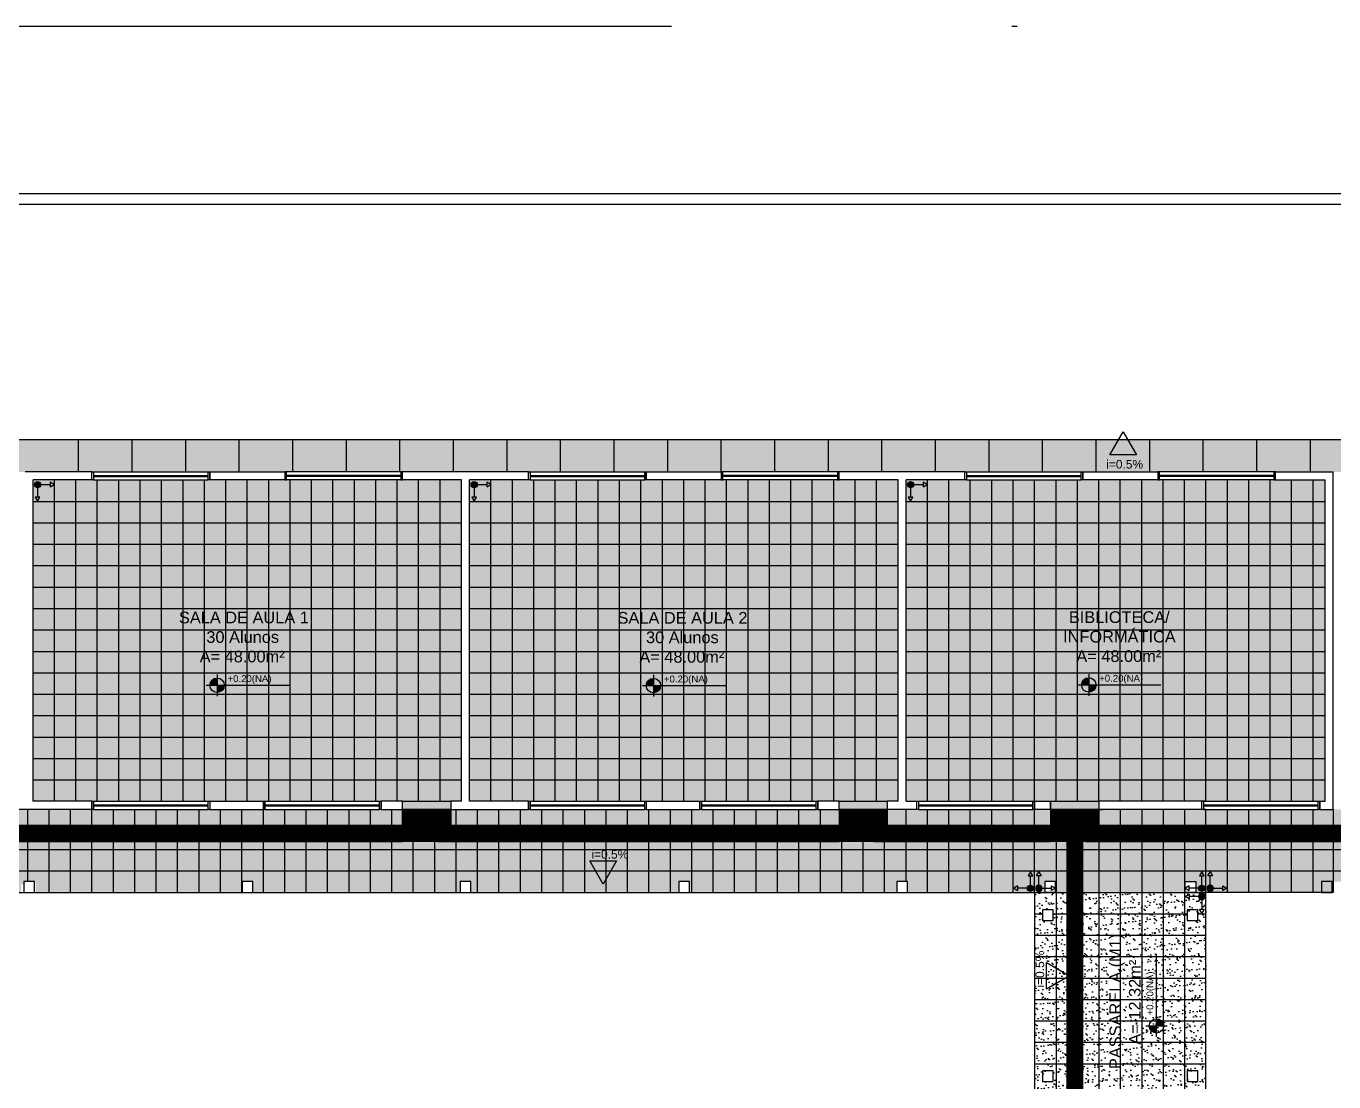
# Model space of a CAD drawing. Header units: millimetres. Extents: x 302 to 436, y 121 to 202.
# Drawn here: x 353.7 to 378.12, y 182.66 to 202.37 of the extents above; entities that cross this region are included whole.
import ezdxf

# ---------------------------------------------------------------- set-up
doc = ezdxf.new("R2010")
doc.units = ezdxf.units.MM
doc.linetypes.add('DASHDOT', pattern=[25.4, 12.7, -6.35, 0, -6.35])
for name, color, linetype in [('A-MURO', 2, 'Continuous'), ('A-PARED', 5, 'Continuous'), ('A-PAREDE', 5, 'Continuous'), ('A-PISOS-NIVEL', 1, 'Continuous'), ('AR-ESQ', 2, 'Continuous'), ('AR-HACH', 252, 'Continuous'), ('AR-ID-PIS', 1, 'Continuous'), ('ARQ-PIS-VISTA', 8, 'Continuous'), ('ARQ-SMB-1_100', 1, 'Continuous'), ('ARQ-TXT-1_025', 6, 'Continuous'), ('ARQ-TXT-1_050', 2, 'Continuous'), ('ARQ-TXT-1_100', 2, 'Continuous'), ('ARQ_PISOTÁTIL', 8, 'Continuous')]:
    doc.layers.add(name, color=color, linetype=linetype)
doc.styles.add('ESC-50-A20', font='arial.ttf', dxfattribs={"height": 0.1})
doc.styles.add('FNDE Texto Cota 0050', font='verdana.ttf', dxfattribs={"height": 0.08})
pattern_1 = [(37.5, (148.40046, 130.1281), (-0.00640013, 0.195765295), [0, -0.154432, 0, -0.17272, 0, -0.1651]), (7.5, (148.40046, 130.1281), (0.17980931, 0.28673004), [0, -0.083312, 0, -0.139192, 0, -0.05334]), (327.5, (148.2755, 130.1281), (0.31639695, 0.00057487), [0, -0.0508, 0, -0.18288, 0, -0.23876]), (317.5, (148.2755, 130.1281), (0.30542258, 0.08917173), [0, -0.0254, 0, -0.119888, 0, -0.13716])]

# ---------------------------------------------------------------- blocks, each defined once
blk = doc.blocks.new('A$C0271154C')
at = {"layer": 'ARQ_PISOTÁTIL'}
h = blk.add_hatch(color=152, dxfattribs=at)
h.dxf.hatch_style = 1
h.paths.add_polyline_path([(0.3, 0), (0.3, 0.3), (0, 0.3), (0, 0)])
at = {"layer": 'ARQ_PISOTÁTIL', "color": 1}
blk.add_lwpolyline([(0.3, 0), (0.3, 0.3), (0, 0.3), (0, 0)], close=True, dxfattribs=at)
at = {"layer": 'ARQ_PISOTÁTIL', "color": 250}
for points in [[(0.275, 0.288), (0.025, 0.288, 1), (0.025, 0.263), (0.275, 0.263, 1)], [(0.275, 0.284), (0.025, 0.284, 1), (0.025, 0.265), (0.275, 0.265, 1)], [(0.275, 0.237), (0.025, 0.237, 1), (0.025, 0.212), (0.275, 0.212, 1)], [(0.275, 0.188), (0.025, 0.188, 1), (0.025, 0.163), (0.275, 0.163, 1)], [(0.275, 0.138), (0.025, 0.138, 1), (0.025, 0.112), (0.275, 0.112, 1)], [(0.275, 0.087), (0.025, 0.087, 1), (0.025, 0.062), (0.275, 0.062, 1)], [(0.275, 0.038), (0.025, 0.038, 1), (0.025, 0.013), (0.275, 0.013, 1)], [(0.275, 0.235), (0.025, 0.235, 1), (0.025, 0.216), (0.275, 0.216, 1)], [(0.275, 0.184), (0.025, 0.184, 1), (0.025, 0.165), (0.275, 0.165, 1)], [(0.275, 0.135), (0.025, 0.135, 1), (0.025, 0.115), (0.275, 0.115, 1)], [(0.275, 0.085), (0.025, 0.085, 1), (0.025, 0.066), (0.275, 0.066, 1)], [(0.275, 0.034), (0.025, 0.034, 1), (0.025, 0.015), (0.275, 0.015, 1)]]:
    blk.add_lwpolyline(points, format="xyb", close=True, dxfattribs=at)
blk = doc.blocks.new('ind-pis')
at = {"layer": 'AR-ID-PIS'}
h = blk.add_hatch(color=252, dxfattribs=at)
h.dxf.hatch_style = 1
edge = h.paths.add_edge_path()
edge.add_arc((0, 0), 0.05, 0, 360)
for q in [(-0.2, 0), (0, -0.2)]:
    blk.add_line((0, 0), q, dxfattribs=at)
for points in [[(-0.2, 0.037), (-0.264, 0), (-0.2, -0.037)], [(-0.037, -0.2), (0, -0.264), (0.037, -0.2)]]:
    blk.add_lwpolyline(points, close=True, dxfattribs=at)
blk.add_circle((0, 0), 0.05, dxfattribs=at)
blk = doc.blocks.new('A$C50E27BFE')
at = {"layer": 'ARQ_PISOTÁTIL'}
h = blk.add_hatch(color=150, dxfattribs=at)
h.dxf.hatch_style = 1
h.paths.add_polyline_path([(0, 0), (0, 0.3), (0.3, 0.3), (0.3, 0)])
at = {"layer": 'ARQ_PISOTÁTIL', "color": 1}
blk.add_lwpolyline([(0, 0), (0, 0.3), (0.3, 0.3), (0.3, 0)], close=True, dxfattribs=at)
at = {"layer": 'ARQ_PISOTÁTIL', "color": 250}
for centre, radius in [((0.025, 0.275), 0.0125), ((0.025, 0.275), 0.00625), ((0.075, 0.275), 0.0125), ((0.075, 0.275), 0.00625), ((0.125, 0.275), 0.0125), ((0.125, 0.275), 0.00625), ((0.175, 0.275), 0.0125), ((0.175, 0.275), 0.00625), ((0.225, 0.275), 0.0125), ((0.225, 0.275), 0.00625), ((0.275, 0.275), 0.0125), ((0.275, 0.275), 0.00625), ((0.025, 0.225), 0.0125), ((0.025, 0.175), 0.0125), ((0.025, 0.125), 0.0125), ((0.025, 0.075), 0.0125), ((0.025, 0.025), 0.0125), ((0.025, 0.225), 0.00625), ((0.025, 0.175), 0.00625), ((0.025, 0.125), 0.00625), ((0.025, 0.075), 0.00625), ((0.025, 0.025), 0.00625), ((0.075, 0.225), 0.0125), ((0.075, 0.175), 0.0125), ((0.075, 0.125), 0.0125), ((0.075, 0.075), 0.0125), ((0.075, 0.025), 0.0125), ((0.075, 0.225), 0.00625), ((0.075, 0.175), 0.00625), ((0.075, 0.125), 0.00625), ((0.075, 0.075), 0.00625), ((0.075, 0.025), 0.00625), ((0.125, 0.225), 0.0125), ((0.125, 0.175), 0.0125), ((0.125, 0.125), 0.0125), ((0.125, 0.075), 0.0125), ((0.125, 0.025), 0.0125), ((0.125, 0.225), 0.00625), ((0.125, 0.175), 0.00625), ((0.125, 0.125), 0.00625), ((0.125, 0.075), 0.00625), ((0.125, 0.025), 0.00625), ((0.175, 0.225), 0.0125), ((0.175, 0.175), 0.0125), ((0.175, 0.125), 0.0125), ((0.175, 0.075), 0.0125), ((0.175, 0.025), 0.0125), ((0.175, 0.225), 0.00625), ((0.175, 0.175), 0.00625), ((0.175, 0.125), 0.00625), ((0.175, 0.075), 0.00625), ((0.175, 0.025), 0.00625), ((0.225, 0.225), 0.0125), ((0.225, 0.175), 0.0125), ((0.225, 0.125), 0.0125), ((0.225, 0.075), 0.0125), ((0.225, 0.025), 0.0125), ((0.225, 0.225), 0.00625), ((0.225, 0.175), 0.00625), ((0.225, 0.125), 0.00625), ((0.225, 0.075), 0.00625), ((0.225, 0.025), 0.00625), ((0.275, 0.225), 0.0125), ((0.275, 0.175), 0.0125), ((0.275, 0.125), 0.0125), ((0.275, 0.075), 0.0125), ((0.275, 0.025), 0.0125), ((0.275, 0.225), 0.00625), ((0.275, 0.175), 0.00625), ((0.275, 0.125), 0.00625), ((0.275, 0.075), 0.00625), ((0.275, 0.025), 0.00625)]:
    blk.add_circle(centre, radius, dxfattribs=at)
blk = doc.blocks.new('FNDE-Nível Planta-1_100')
at = {"linetype": 'Continuous', "ltscale": 0.5}
h = blk.add_hatch(color=1, dxfattribs=at)
h.paths.add_polyline_path([(135.657, 7.813), (135.657, 7.981, 0.414214), (135.489, 7.813)])
h.paths.add_polyline_path([(135.657, 7.813), (135.657, 7.645, 0.414214), (135.825, 7.813)])
at = {"color": 1}
for p, q in [((135.657, 8.065), (135.657, 7.561)), ((135.405, 7.813), (135.825, 7.813)), ((135.825, 7.813), (137.338, 7.813))]:
    blk.add_line(p, q, dxfattribs=at)
blk.add_circle((135.657, 7.813), 0.168, dxfattribs=at)

msp = doc.modelspace()

# ---------------------------------------------------------------- hatches: boundary and pattern name
at = {"layer": 'A-PISOS-NIVEL', "ltscale": 10}
h = msp.add_hatch(dxfattribs=at)
h.set_pattern_fill('AR-SAND', color=256, scale=0.004, style=0)
h.set_pattern_definition(pattern_1)
h.paths.add_polyline_path([(361.832, 193.899), (353.832, 193.899), (353.832, 187.899), (361.832, 187.899)])
h = msp.add_hatch(dxfattribs=at)
h.set_pattern_fill('AR-SAND', color=256, scale=0.004, style=0)
h.set_pattern_definition(pattern_1)
h.paths.add_polyline_path([(361.982, 193.899), (369.982, 193.899), (369.982, 187.899), (361.982, 187.899)])
h = msp.add_hatch(dxfattribs=at)
h.set_pattern_fill('AR-SAND', color=256, scale=0.004, style=0)
h.set_pattern_definition(pattern_1)
h.paths.add_polyline_path([(377.957, 187.899), (377.957, 193.899), (370.132, 193.899), (370.132, 187.899)])
h = msp.add_hatch(dxfattribs=at)
h.set_pattern_fill('AR-SAND', color=256, scale=0.004, style=0)
h.set_pattern_definition(pattern_1)
h.paths.add_polyline_path([(349.787, 186.399), (349.787, 186.199), (353.614, 186.199), (353.614, 186.349), (353.682, 186.349), (353.682, 186.399), (353.882, 186.399), (353.882, 186.199), (357.737, 186.199), (357.737, 186.399), (357.937, 186.399), (357.937, 186.199), (361.807, 186.199), (361.807, 186.399), (362.007, 186.399), (362.007, 186.199), (365.887, 186.199), (365.887, 186.399), (366.087, 186.399), (366.087, 186.199), (369.957, 186.199), (369.957, 186.399), (370.157, 186.399), (370.157, 186.199), (372.732, 186.199), (372.732, 186.399), (372.932, 186.399), (372.932, 186.199), (375.333, 186.199), (375.333, 186.399), (375.533, 186.399), (375.533, 186.199), (378.107, 186.199), (378.107, 186.399), (378.307, 186.399), (378.307, 186.199), (382.177, 186.199), (382.177, 186.399), (382.377, 186.399), (382.377, 186.199), (386.257, 186.199), (386.257, 186.399), (386.457, 186.399), (386.457, 186.199), (390.327, 186.199), (390.327, 186.399), (390.527, 186.399), (390.527, 186.199), (394.402, 186.199), (394.402, 186.399), (394.602, 186.399), (394.602, 186.199), (398.477, 186.199), (398.477, 186.399), (398.677, 186.399), (398.677, 186.199), (402.517, 186.199), (402.517, 186.399), (402.732, 186.399), (402.732, 187.749), (345.542, 187.749), (345.542, 186.399), (345.742, 186.399), (345.742, 186.199), (349.587, 186.199), (349.587, 186.399)])
h = msp.add_hatch(dxfattribs=at)
h.set_pattern_fill('AR-SAND', color=256, scale=0.004, style=0)
h.set_pattern_definition(pattern_1)
edge = h.paths.add_edge_path()
edge.add_arc((375.482, 182.769), 0.1, 0, 360)
edge = h.paths.add_edge_path()
edge.add_arc((372.782, 182.769), 0.1, 0, 360)
edge = h.paths.add_edge_path()
edge.add_arc((372.782, 185.774), 0.1, 0, 360)
edge = h.paths.add_edge_path()
edge.add_arc((375.482, 185.774), 0.1, 0, 360)
h.paths.add_polyline_path([(372.532, 182.344), (375.732, 182.344), (375.732, 186.199), (372.532, 186.199)])
at = {"layer": 'ARQ-PIS-VISTA'}
h = msp.add_hatch(dxfattribs=at)
h.set_pattern_fill('DOTS', color=251, scale=0.08, angle=165)
h.set_pattern_definition([(165, (148.40046, 130.1281), (-0.09420631, -0.10623757), [0, -0.127])])
h.paths.add_polyline_path([(345.532, 186.199), (344.927, 186.199), (344.932, 194.649), (403.332, 194.649), (403.332, 186.199), (402.732, 186.199), (402.732, 194.049), (345.532, 194.049)])
at = {"layer": 'ARQ_PISOTÁTIL'}
h = msp.add_hatch(color=256, dxfattribs=at)
h.dxf.hatch_style = 1
h.set_gradient(color1=(173, 173, 173), color2=(173, 173, 173), tint=1)
h.paths.add_polyline_path([(360.732, 187.749), (361.632, 187.749), (361.632, 187.899), (360.732, 187.899)])
h = msp.add_hatch(color=256, dxfattribs=at)
h.dxf.hatch_style = 1
h.set_gradient(color1=(173, 173, 173), color2=(173, 173, 173), tint=1)
h.paths.add_polyline_path([(368.882, 187.749), (369.782, 187.749), (369.782, 187.899), (368.882, 187.899)])
h = msp.add_hatch(color=256, dxfattribs=at)
h.dxf.hatch_style = 1
h.set_gradient(color1=(173, 173, 173), color2=(173, 173, 173), tint=1)
h.paths.add_polyline_path([(372.832, 187.749), (373.732, 187.749), (373.732, 187.899), (372.832, 187.899)])

# ---------------------------------------------------------------- linework, layer by layer
at = {"linetype": 'DASHDOT'}
msp.add_lwpolyline([(302.055, 202.372), (435.808, 202.372), (435.808, 120.703), (302.055, 120.703)], close=True, dxfattribs=at)
at = {"layer": 'A-MURO'}
for p, q in [((327.932, 199.249), (407.932, 199.249)), ((328.132, 199.049), (407.732, 199.049))]:
    msp.add_line(p, q, dxfattribs=at)
at = {"layer": 'A-PARED'}
for points in [[(353.857, 186.399), (353.657, 186.399), (353.657, 186.199), (353.857, 186.199)], [(357.937, 186.399), (357.737, 186.399), (357.737, 186.199), (357.937, 186.199)], [(362.007, 186.399), (361.807, 186.399), (361.807, 186.199), (362.007, 186.199)], [(366.087, 186.399), (365.887, 186.399), (365.887, 186.199), (366.087, 186.199)], [(370.157, 186.399), (369.957, 186.399), (369.957, 186.199), (370.157, 186.199)], [(372.922, 186.401), (372.722, 186.401), (372.722, 186.201), (372.922, 186.201)], [(375.343, 186.399), (375.543, 186.399), (375.543, 186.199), (375.343, 186.199)]]:
    msp.add_lwpolyline(points, close=True, dxfattribs=at)
at = {"layer": 'A-PAREDE'}
for p, q in [((353.832, 187.899), (353.832, 193.899)), ((354.932, 193.899), (353.832, 193.899)), ((354.932, 193.899), (354.932, 194.049)), ((363.082, 194.049), (360.732, 194.049)), ((360.732, 193.899), (360.732, 194.049)), ((361.832, 187.899), (361.832, 193.899)), ((361.982, 187.899), (361.982, 193.899)), ((363.082, 193.899), (361.982, 193.899)), ((363.082, 193.899), (363.082, 194.049)), ((368.882, 193.899), (368.882, 194.049)), ((369.982, 187.899), (369.982, 193.899)), ((370.132, 187.899), (370.132, 193.899)), ((371.232, 193.899), (370.132, 193.899)), ((371.232, 193.899), (371.232, 194.049)), ((377.032, 194.049), (378.107, 194.049)), ((377.032, 193.899), (377.032, 194.049)), ((377.032, 193.899), (377.957, 193.899)), ((377.957, 187.899), (377.957, 193.899)), ((378.107, 187.749), (378.107, 194.049)), ((354.932, 187.899), (353.832, 187.899)), ((354.932, 187.899), (354.932, 187.749)), ((357.132, 187.899), (358.132, 187.899)), ((357.132, 187.899), (357.132, 187.749)), ((358.132, 187.899), (358.132, 187.749)), ((360.332, 187.749), (360.332, 187.899)), ((361.832, 187.899), (361.632, 187.899)), ((361.632, 187.899), (361.632, 187.749)), ((361.632, 187.899), (361.632, 187.749)), ((363.082, 187.899), (361.982, 187.899)), ((363.082, 187.899), (363.082, 187.749)), ((365.282, 187.899), (366.282, 187.899)), ((365.282, 187.899), (365.282, 187.749)), ((366.282, 187.899), (366.282, 187.749)), ((368.482, 187.749), (368.482, 187.899)), ((369.982, 187.899), (369.782, 187.899)), ((369.782, 187.899), (369.782, 187.749)), ((370.132, 187.899), (370.332, 187.899)), ((370.332, 187.749), (370.332, 187.899)), ((372.532, 187.749), (372.532, 187.899)), ((372.532, 187.899), (372.832, 187.899)), ((372.832, 187.899), (372.832, 187.749)), ((375.732, 187.899), (373.723, 187.899)), ((375.732, 187.899), (373.723, 187.899)), ((373.732, 187.899), (373.732, 187.749)), ((375.657, 187.749), (375.657, 187.899)), ((377.857, 187.749), (377.857, 187.899)), ((377.857, 187.899), (377.957, 187.899)), ((354.932, 187.749), (353.482, 187.749)), ((357.132, 187.749), (358.132, 187.749)), ((361.626, 187.749), (363.082, 187.749)), ((365.282, 187.749), (366.282, 187.749)), ((370.338, 187.749), (369.776, 187.749)), ((372.832, 187.749), (372.532, 187.749)), ((375.732, 187.749), (373.723, 187.749)), ((377.857, 187.749), (378.107, 187.749))]:
    msp.add_line(p, q, dxfattribs=at)
for points in [[(354.932, 194.049), (353.682, 194.049)], [(361.832, 187.899), (361.832, 187.899), (361.832, 193.899), (360.732, 193.899)], [(371.232, 194.049), (368.882, 194.049)], [(369.982, 187.899), (369.982, 187.899), (369.982, 193.899), (368.882, 193.899)]]:
    msp.add_lwpolyline(points, dxfattribs=at)
for points in [[(358.532, 194.049), (358.532, 193.899), (357.132, 193.899), (357.132, 194.049)], [(366.682, 194.049), (366.682, 193.899), (365.282, 193.899), (365.282, 194.049)], [(374.832, 194.049), (374.832, 193.899), (373.432, 193.899), (373.432, 194.049)], [(360.732, 187.899), (360.332, 187.899), (360.332, 187.749), (360.732, 187.749)], [(368.882, 187.899), (368.482, 187.899), (368.482, 187.749), (368.882, 187.749)], [(378.091, 186.399), (377.891, 186.399), (377.891, 186.199), (378.091, 186.199)], [(372.882, 185.874), (372.682, 185.874), (372.682, 185.674), (372.882, 185.674)], [(375.582, 185.874), (375.382, 185.874), (375.382, 185.674), (375.582, 185.674)], [(372.882, 182.869), (372.682, 182.869), (372.682, 182.669), (372.882, 182.669)], [(375.582, 182.869), (375.382, 182.869), (375.382, 182.669), (375.582, 182.669)]]:
    msp.add_lwpolyline(points, close=True, dxfattribs=at)
at = {"layer": 'A-PISOS-NIVEL'}
msp.add_line((403.332, 194.649), (344.932, 194.649), dxfattribs=at)
at = {"layer": 'A-PISOS-NIVEL', "color": 2}
for p, q in [((345.542, 186.199), (361.807, 186.199)), ((362.007, 186.199), (369.957, 186.199)), ((370.157, 186.199), (372.532, 186.199)), ((372.532, 186.199), (372.532, 182.344)), ((378.107, 186.199), (375.732, 186.199)), ((375.732, 182.344), (375.732, 186.199))]:
    msp.add_line(p, q, dxfattribs=at)
at = {"layer": 'AR-ESQ', "color": 1}
for p, q in [((354.962, 194.049), (357.102, 194.049)), ((354.962, 193.899), (357.102, 193.899)), ((360.702, 194.049), (358.562, 194.049)), ((360.702, 193.899), (358.562, 193.899)), ((363.112, 194.049), (365.252, 194.049)), ((363.112, 193.899), (365.252, 193.899)), ((368.852, 194.049), (366.712, 194.049)), ((368.852, 193.899), (366.712, 193.899)), ((371.262, 194.049), (373.402, 194.049)), ((371.262, 193.899), (373.402, 193.899)), ((377.002, 194.049), (374.862, 194.049)), ((377.002, 193.899), (374.862, 193.899)), ((354.962, 187.899), (357.102, 187.899)), ((358.162, 187.899), (360.302, 187.899)), ((363.112, 187.899), (365.252, 187.899)), ((366.312, 187.899), (368.452, 187.899)), ((370.362, 187.899), (372.502, 187.899)), ((375.687, 187.899), (377.827, 187.899)), ((354.962, 187.749), (357.102, 187.749)), ((358.162, 187.749), (360.302, 187.749)), ((363.112, 187.749), (365.252, 187.749)), ((366.312, 187.749), (368.452, 187.749)), ((370.362, 187.749), (372.502, 187.749)), ((375.687, 187.749), (377.827, 187.749))]:
    msp.add_line(p, q, dxfattribs=at)
at = {"layer": 'AR-ESQ'}
for p, q in [((354.962, 193.984), (357.102, 193.984)), ((354.962, 193.964), (357.102, 193.964)), ((360.702, 193.984), (358.562, 193.984)), ((360.702, 193.964), (358.562, 193.964)), ((363.112, 193.984), (365.252, 193.984)), ((363.112, 193.964), (365.252, 193.964)), ((368.852, 193.984), (366.712, 193.984)), ((368.852, 193.964), (366.712, 193.964)), ((371.262, 193.984), (373.402, 193.984)), ((371.262, 193.964), (373.402, 193.964)), ((377.002, 193.984), (374.862, 193.984)), ((377.002, 193.964), (374.862, 193.964)), ((354.962, 187.834), (357.102, 187.834)), ((354.962, 187.814), (357.102, 187.814)), ((358.162, 187.834), (360.302, 187.834)), ((358.162, 187.814), (360.302, 187.814)), ((363.112, 187.834), (365.252, 187.834)), ((363.112, 187.814), (365.252, 187.814)), ((366.312, 187.834), (368.452, 187.834)), ((366.312, 187.814), (368.452, 187.814)), ((370.362, 187.834), (372.502, 187.834)), ((370.362, 187.814), (372.502, 187.814)), ((375.687, 187.834), (377.827, 187.834)), ((375.687, 187.814), (377.827, 187.814))]:
    msp.add_line(p, q, dxfattribs=at)
for points in [[(354.932, 194.049), (354.962, 194.049), (354.962, 193.899), (354.932, 193.899)], [(357.102, 194.049), (357.132, 194.049), (357.132, 193.899), (357.102, 193.899)], [(358.562, 194.049), (358.532, 194.049), (358.532, 193.899), (358.562, 193.899)], [(360.732, 194.049), (360.702, 194.049), (360.702, 193.899), (360.732, 193.899)], [(363.082, 194.049), (363.112, 194.049), (363.112, 193.899), (363.082, 193.899)], [(365.252, 194.049), (365.282, 194.049), (365.282, 193.899), (365.252, 193.899)], [(366.712, 194.049), (366.682, 194.049), (366.682, 193.899), (366.712, 193.899)], [(368.882, 194.049), (368.852, 194.049), (368.852, 193.899), (368.882, 193.899)], [(371.232, 194.049), (371.262, 194.049), (371.262, 193.899), (371.232, 193.899)], [(373.402, 194.049), (373.432, 194.049), (373.432, 193.899), (373.402, 193.899)], [(374.862, 194.049), (374.832, 194.049), (374.832, 193.899), (374.862, 193.899)], [(377.032, 194.049), (377.002, 194.049), (377.002, 193.899), (377.032, 193.899)], [(354.932, 187.899), (354.962, 187.899), (354.962, 187.749), (354.932, 187.749)], [(357.102, 187.899), (357.132, 187.899), (357.132, 187.749), (357.102, 187.749)], [(358.132, 187.899), (358.162, 187.899), (358.162, 187.749), (358.132, 187.749)], [(360.302, 187.899), (360.332, 187.899), (360.332, 187.749), (360.302, 187.749)], [(363.082, 187.899), (363.112, 187.899), (363.112, 187.749), (363.082, 187.749)], [(365.252, 187.899), (365.282, 187.899), (365.282, 187.749), (365.252, 187.749)], [(366.282, 187.899), (366.312, 187.899), (366.312, 187.749), (366.282, 187.749)], [(368.452, 187.899), (368.482, 187.899), (368.482, 187.749), (368.452, 187.749)], [(370.332, 187.899), (370.362, 187.899), (370.362, 187.749), (370.332, 187.749)], [(372.502, 187.899), (372.532, 187.899), (372.532, 187.749), (372.502, 187.749)], [(375.657, 187.899), (375.687, 187.899), (375.687, 187.749), (375.657, 187.749)], [(377.827, 187.899), (377.857, 187.899), (377.857, 187.749), (377.827, 187.749)]]:
    msp.add_lwpolyline(points, close=True, dxfattribs=at)
at = {"layer": 'AR-HACH'}
for p, q in [((354.232, 187.899), (354.232, 193.899)), ((354.632, 187.899), (354.632, 193.899)), ((355.032, 187.899), (355.032, 193.899)), ((355.432, 187.899), (355.432, 193.899)), ((355.832, 187.899), (355.832, 193.899)), ((356.232, 187.899), (356.232, 193.899)), ((356.632, 187.899), (356.632, 193.899)), ((357.032, 187.899), (357.032, 193.899)), ((357.432, 187.899), (357.432, 193.899)), ((357.832, 187.899), (357.832, 193.899)), ((358.232, 187.899), (358.232, 193.899)), ((358.632, 187.899), (358.632, 193.899)), ((359.032, 187.899), (359.032, 193.899)), ((359.432, 187.899), (359.432, 193.899)), ((359.832, 187.899), (359.832, 193.899)), ((360.232, 187.899), (360.232, 193.899)), ((360.632, 187.899), (360.632, 193.899)), ((361.032, 187.899), (361.032, 193.899)), ((361.432, 187.899), (361.432, 193.899)), ((362.382, 187.899), (362.382, 193.899)), ((362.782, 187.899), (362.782, 193.899)), ((363.182, 187.899), (363.182, 193.899)), ((363.582, 187.899), (363.582, 193.899)), ((363.982, 187.899), (363.982, 193.899)), ((364.382, 187.899), (364.382, 193.899)), ((364.782, 187.899), (364.782, 193.899)), ((365.182, 187.899), (365.182, 193.899)), ((365.582, 187.899), (365.582, 193.899)), ((365.982, 187.899), (365.982, 193.899)), ((366.382, 187.899), (366.382, 193.899)), ((366.782, 187.899), (366.782, 193.899)), ((367.182, 187.899), (367.182, 193.899)), ((367.582, 187.899), (367.582, 193.899)), ((367.982, 187.899), (367.982, 193.899)), ((368.382, 187.899), (368.382, 193.899)), ((368.782, 187.899), (368.782, 193.899)), ((369.182, 187.899), (369.182, 193.899)), ((369.582, 187.899), (369.582, 193.899)), ((370.532, 187.899), (370.532, 193.899)), ((370.932, 187.899), (370.932, 193.899)), ((371.332, 187.899), (371.332, 193.899)), ((371.732, 187.899), (371.732, 193.899)), ((372.132, 187.899), (372.132, 193.899)), ((372.532, 187.899), (372.532, 193.899)), ((372.932, 187.899), (372.932, 193.899)), ((373.332, 187.899), (373.332, 193.899)), ((373.732, 187.899), (373.732, 193.899)), ((374.132, 187.899), (374.132, 193.899)), ((374.532, 187.899), (374.532, 193.899)), ((374.932, 187.899), (374.932, 193.899)), ((375.332, 187.899), (375.332, 193.899)), ((375.732, 187.899), (375.732, 193.899)), ((376.132, 187.899), (376.132, 193.899)), ((376.532, 187.899), (376.532, 193.899)), ((376.932, 187.899), (376.932, 193.899)), ((377.332, 187.899), (377.332, 193.899)), ((377.732, 187.899), (377.732, 193.899)), ((353.832, 193.499), (361.832, 193.499)), ((361.982, 193.499), (369.982, 193.499)), ((370.132, 193.499), (377.957, 193.499)), ((353.832, 193.099), (361.832, 193.099)), ((361.982, 193.099), (369.982, 193.099)), ((370.132, 193.099), (377.957, 193.099)), ((353.832, 192.699), (361.832, 192.699)), ((361.982, 192.699), (369.982, 192.699)), ((370.132, 192.699), (377.957, 192.699)), ((353.833, 192.299), (361.833, 192.299)), ((361.983, 192.299), (369.983, 192.299)), ((370.133, 192.299), (377.957, 192.299)), ((353.833, 191.899), (361.833, 191.899)), ((361.983, 191.899), (369.983, 191.899)), ((370.133, 191.899), (377.957, 191.899)), ((353.833, 191.499), (361.833, 191.499)), ((361.983, 191.499), (369.983, 191.499)), ((370.133, 191.499), (377.957, 191.499)), ((353.832, 191.099), (361.832, 191.099)), ((361.982, 191.099), (369.982, 191.099)), ((370.132, 191.099), (377.957, 191.099)), ((353.832, 190.699), (361.832, 190.699)), ((361.982, 190.699), (369.982, 190.699)), ((370.132, 190.699), (377.957, 190.699)), ((353.832, 190.299), (361.832, 190.299)), ((361.982, 190.299), (369.982, 190.299)), ((370.132, 190.299), (377.957, 190.299)), ((353.832, 189.899), (361.832, 189.899)), ((361.982, 189.899), (369.982, 189.899)), ((370.132, 189.899), (377.957, 189.899)), ((353.832, 189.499), (361.832, 189.499)), ((361.982, 189.499), (369.982, 189.499)), ((370.132, 189.499), (377.957, 189.499)), ((353.832, 189.099), (361.832, 189.099)), ((361.982, 189.099), (369.982, 189.099)), ((370.132, 189.099), (377.957, 189.099)), ((353.832, 188.699), (361.832, 188.699)), ((361.982, 188.699), (369.982, 188.699)), ((370.132, 188.699), (377.957, 188.699)), ((353.832, 188.299), (361.832, 188.299)), ((361.982, 188.299), (369.982, 188.299)), ((370.132, 188.299), (377.957, 188.299)), ((353.732, 186.399), (353.732, 187.749)), ((354.132, 186.199), (354.132, 187.749)), ((354.532, 186.199), (354.532, 187.749)), ((354.932, 186.199), (354.932, 187.749)), ((355.332, 186.199), (355.332, 187.749)), ((355.732, 186.199), (355.732, 187.749)), ((356.132, 186.199), (356.132, 187.749)), ((356.532, 186.199), (356.532, 187.749)), ((356.932, 186.199), (356.932, 187.749)), ((357.332, 186.199), (357.332, 187.749)), ((357.732, 186.199), (357.732, 187.749)), ((358.132, 186.199), (358.132, 187.749)), ((358.532, 186.199), (358.532, 187.749)), ((358.932, 186.199), (358.932, 187.749)), ((359.332, 186.199), (359.332, 187.749)), ((359.732, 186.199), (359.732, 187.749)), ((360.132, 186.199), (360.132, 187.749)), ((360.532, 186.199), (360.532, 187.749)), ((360.932, 186.199), (360.932, 187.749)), ((361.332, 186.199), (361.332, 187.749)), ((361.732, 186.199), (361.732, 187.749)), ((362.132, 186.199), (362.132, 187.749)), ((362.532, 186.199), (362.532, 187.749)), ((362.932, 186.199), (362.932, 187.749)), ((363.332, 186.199), (363.332, 187.749)), ((363.732, 186.199), (363.732, 187.749)), ((364.132, 186.199), (364.132, 187.749)), ((364.532, 186.199), (364.532, 187.749)), ((364.932, 186.199), (364.932, 187.749)), ((365.332, 186.199), (365.332, 187.749)), ((365.732, 186.199), (365.732, 187.749)), ((366.132, 186.199), (366.132, 187.749)), ((366.532, 186.199), (366.532, 187.749)), ((366.932, 186.199), (366.932, 187.749)), ((367.332, 186.199), (367.332, 187.749)), ((367.732, 186.199), (367.732, 187.749)), ((368.132, 186.199), (368.132, 187.749)), ((368.532, 186.199), (368.532, 187.749)), ((368.932, 186.199), (368.932, 187.749)), ((369.332, 186.199), (369.332, 187.749)), ((369.732, 186.199), (369.732, 187.749)), ((370.132, 186.399), (370.132, 187.749)), ((370.532, 186.199), (370.532, 187.749)), ((370.932, 186.199), (370.932, 187.749)), ((371.332, 186.199), (371.332, 187.749)), ((371.732, 186.199), (371.732, 187.749)), ((372.132, 186.199), (372.132, 187.749)), ((372.532, 186.199), (372.532, 187.749)), ((372.932, 187.749), (372.932, 182.344)), ((373.332, 187.749), (373.332, 187.549)), ((373.732, 187.749), (373.732, 182.344)), ((374.132, 187.749), (374.132, 182.344)), ((374.532, 187.749), (374.532, 182.344)), ((374.932, 187.749), (374.932, 182.344)), ((375.332, 187.749), (375.332, 182.344)), ((375.732, 186.199), (375.732, 187.749)), ((376.132, 186.199), (376.132, 187.749)), ((376.532, 186.199), (376.532, 187.749)), ((376.932, 186.199), (376.932, 187.749)), ((377.332, 186.199), (377.332, 187.749)), ((377.732, 186.199), (377.732, 187.749)), ((345.542, 187.399), (360.732, 187.399)), ((345.542, 186.999), (402.732, 186.999)), ((345.542, 186.599), (402.732, 186.599)), ((372.532, 186.199), (375.732, 186.199)), ((372.532, 185.799), (372.685, 185.799)), ((372.879, 185.799), (375.385, 185.799)), ((375.579, 185.799), (375.732, 185.799)), ((372.532, 185.399), (375.732, 185.399)), ((372.532, 184.999), (375.732, 184.999)), ((372.532, 184.599), (375.732, 184.599)), ((372.532, 184.199), (375.732, 184.199)), ((372.532, 183.799), (375.732, 183.799)), ((372.532, 183.399), (375.732, 183.399)), ((372.532, 182.999), (375.732, 182.999))]:
    msp.add_line(p, q, dxfattribs=at)
for points in [[(360.732, 187.899), (361.632, 187.899), (361.632, 187.749), (360.732, 187.749)], [(368.882, 187.899), (369.782, 187.899), (369.782, 187.749), (368.882, 187.749)], [(372.832, 187.899), (373.732, 187.899), (373.732, 187.749), (372.832, 187.749)]]:
    msp.add_lwpolyline(points, close=True, dxfattribs=at)
at = {"layer": 'ARQ-PIS-VISTA', "color": 251}
for p, q in [((354.682, 194.049), (354.682, 194.649)), ((355.682, 194.049), (355.682, 194.649)), ((356.682, 194.049), (356.682, 194.649)), ((357.682, 194.049), (357.682, 194.649)), ((358.682, 194.049), (358.682, 194.649)), ((359.682, 194.049), (359.682, 194.649)), ((360.682, 194.049), (360.682, 194.649)), ((361.682, 194.049), (361.682, 194.649)), ((362.682, 194.049), (362.682, 194.649)), ((363.682, 194.049), (363.682, 194.649)), ((364.682, 194.049), (364.682, 194.649)), ((365.682, 194.049), (365.682, 194.649)), ((366.682, 194.049), (366.682, 194.649)), ((367.682, 194.049), (367.682, 194.649)), ((368.682, 194.049), (368.682, 194.649)), ((369.682, 194.049), (369.682, 194.649)), ((370.682, 194.049), (370.682, 194.649)), ((371.682, 194.049), (371.682, 194.649)), ((372.682, 194.049), (372.682, 194.649)), ((373.682, 194.049), (373.682, 194.649)), ((374.682, 194.049), (374.682, 194.649)), ((375.682, 194.049), (375.682, 194.649)), ((376.682, 194.049), (376.682, 194.649)), ((377.682, 194.049), (377.682, 194.649))]:
    msp.add_line(p, q, dxfattribs=at)
at = {"layer": 'ARQ-PIS-VISTA'}
msp.add_line((378.107, 187.749), (378.107, 186.199), dxfattribs=at)
at = {"layer": 'ARQ-SMB-1_100', "color": 5}
for points in [[(374.187, 194.8), (374.437, 194.367), (373.937, 194.367)], [(364.477, 186.354), (364.227, 186.787), (364.727, 186.787)], [(373.186, 184.64), (372.753, 184.39), (372.753, 184.89)]]:
    msp.add_lwpolyline(points, close=True, dxfattribs=at)
at = {"layer": 'ARQ-TXT-1_025'}
for p, q in [((360.732, 187.149), (360.732, 187.749)), ((372.901, 187.749), (373.801, 187.749)), ((373.501, 187.149), (373.201, 187.149))]:
    msp.add_line(p, q, dxfattribs=at)

# ---------------------------------------------------------------- block references
at = {"layer": 'AR-ID-PIS', "yscale": 1.171655079902223, "zscale": 1.171655079902223}
for p, xscale, rotation in [((353.918, 193.812), 1.171655079902223, 90), ((362.068, 193.812), 1.171655079902223, 90), ((370.218, 193.812), 1.171655079902223, 90), ((372.453, 186.275), 1.171655079902223, 269.9999999995603), ((372.611, 186.275), -1.171655079902223, 90), ((375.653, 186.275), 1.171655079902223, 269.9999999995603), ((375.811, 186.275), -1.171655079902223, 90), ((375.653, 186.122), -1.171655079902223, 270.0000000004397)]:
    msp.add_blockref('ind-pis', p, dxfattribs=dict(at, xscale=xscale, rotation=rotation))
at = {"layer": 'ARQ-SMB-1_100', "xscale": 0.8, "yscale": 0.8, "zscale": 0.8}
for p in [(248.743, 183.815), (256.89, 183.809), (265.017, 183.821)]:
    msp.add_blockref('FNDE-Nível Planta-1_100', p, dxfattribs=at)
at = {"layer": 'ARQ-SMB-1_100', "xscale": 0.8, "yscale": 0.8, "zscale": 0.8, "rotation": 90}
msp.add_blockref('FNDE-Nível Planta-1_100', (381.059, 75.18), dxfattribs=at)
at = {"layer": 'ARQ_PISOTÁTIL', "ltscale": 10, "xscale": -1}
for p in [(361.032, 187.449), (369.182, 187.449), (373.132, 187.449)]:
    msp.add_blockref('A$C50E27BFE', p, dxfattribs=at)
at = {"layer": 'ARQ_PISOTÁTIL', "ltscale": 10}
for name, p, rotation in [('A$C50E27BFE', (361.332, 187.749), 180), ('A$C50E27BFE', (361.632, 187.749), 180), ('A$C50E27BFE', (369.482, 187.749), 180), ('A$C50E27BFE', (369.782, 187.749), 180), ('A$C50E27BFE', (373.432, 187.749), 180), ('A$C50E27BFE', (373.732, 187.749), 180), ('A$C50E27BFE', (361.032, 187.449), 180), ('A$C50E27BFE', (361.332, 187.449), 180), ('A$C50E27BFE', (361.632, 187.449), 180), ('A$C50E27BFE', (369.182, 187.449), 180), ('A$C50E27BFE', (369.482, 187.449), 180), ('A$C50E27BFE', (369.782, 187.449), 180), ('A$C50E27BFE', (373.132, 187.449), 180), ('A$C50E27BFE', (373.432, 187.449), 180), ('A$C50E27BFE', (373.732, 187.449), 180), ('A$C0271154C', (373.432, 186.949), 90), ('A$C0271154C', (373.432, 186.649), 90), ('A$C0271154C', (373.432, 186.349), 90), ('A$C0271154C', (373.432, 186.049), 90), ('A$C0271154C', (373.432, 185.749), 90), ('A$C0271154C', (373.432, 185.449), 90), ('A$C0271154C', (373.432, 185.149), 90), ('A$C0271154C', (373.432, 184.849), 90), ('A$C0271154C', (373.432, 184.549), 90), ('A$C0271154C', (373.432, 184.249), 90), ('A$C0271154C', (373.432, 183.949), 90), ('A$C0271154C', (373.432, 183.649), 90), ('A$C0271154C', (373.432, 183.349), 90), ('A$C0271154C', (373.432, 183.049), 90), ('A$C0271154C', (373.432, 182.748), 90), ('A$C0271154C', (373.432, 182.448), 90)]:
    msp.add_blockref(name, p, dxfattribs=dict(at, rotation=rotation))
for p in [(353.532, 187.149), (353.832, 187.149), (354.132, 187.149), (354.432, 187.149), (354.732, 187.149), (355.032, 187.149), (355.332, 187.149), (355.632, 187.149), (355.932, 187.149), (356.232, 187.149), (356.532, 187.149), (356.832, 187.149), (357.132, 187.149), (357.432, 187.149), (357.732, 187.149), (358.032, 187.149), (358.332, 187.149), (358.632, 187.149), (358.932, 187.149), (359.232, 187.149), (359.532, 187.149), (359.832, 187.149), (360.132, 187.149), (360.432, 187.149), (361.382, 187.149), (361.682, 187.149), (361.982, 187.149), (362.282, 187.149), (362.582, 187.149), (362.882, 187.149), (363.182, 187.149), (363.482, 187.149), (363.782, 187.149), (364.082, 187.149), (364.382, 187.149), (364.682, 187.149), (364.982, 187.149), (365.282, 187.149), (365.582, 187.149), (365.882, 187.149), (366.182, 187.149), (366.482, 187.149), (366.782, 187.149), (367.082, 187.149), (367.382, 187.149), (367.682, 187.149), (367.982, 187.149), (368.282, 187.149), (368.582, 187.149), (369.532, 187.149), (369.832, 187.149), (370.132, 187.149), (370.432, 187.149), (370.732, 187.149), (371.032, 187.149), (371.332, 187.149), (371.632, 187.149), (371.932, 187.149), (372.232, 187.149), (372.532, 187.149), (373.482, 187.149), (373.782, 187.149), (374.082, 187.149), (374.382, 187.149), (374.682, 187.149), (374.982, 187.149), (375.282, 187.149), (375.582, 187.149), (375.882, 187.149), (376.182, 187.149), (376.482, 187.149), (376.782, 187.149), (377.082, 187.149), (377.382, 187.149), (377.682, 187.149), (377.982, 187.149)]:
    msp.add_blockref('A$C0271154C', p, dxfattribs=at)

# ---------------------------------------------------------------- texts
at = {"layer": 'ARQ-SMB-1_100', "style": 'ESC-50-A20'}
for p in [(357.465, 190.125), (365.612, 190.119), (373.739, 190.132)]:
    msp.add_attdef('+0.20(NA)', p, 'NA', height=0.128, dxfattribs=at)
msp.add_attdef('+0.20(NA)', (374.749, 183.902), 'NA', height=0.128, rotation=90, dxfattribs=at)
at = {"layer": 'ARQ-TXT-1_050', "char_height": 0.21845, "attachment_point": 1, "style": 'ESC-50-A20'}
for s, insert in [('\\pi0.5533;SALA DE AULA 1\\P\\pi1.0649;30 Alunos      \\P\\pi0.94074;A= 48.00m²', (356.003, 191.44)), ('\\pi0.53334;SALA DE AULA 2\\P\\pi1.0649;30 Alunos      \\P\\pi0.94074;A= 48.00m²', (364.212, 191.434)), ('\\pi0.70919;BIBLIOTECA/\\P\\pi0.60213;INFORMÁTICA      \\P\\pi0.84874;A= 48.00m²', (372.463, 191.447))]:
    msp.add_mtext_dynamic_manual_height_columns(s, width=3.27851, gutter_width=1, heights=[0], dxfattribs=dict(at, insert=insert))
at = {"layer": 'ARQ-TXT-1_050', "insert": (373.93, 182.415), "char_height": 0.21845, "attachment_point": 1, "rotation": 90, "style": 'ESC-50-A20'}
msp.add_mtext_dynamic_manual_height_columns('\\pi0.48506;PASSARELA (M1)     \\P\\pi0.94074;A= 12.32m²', width=3.27851, gutter_width=1, heights=[0], dxfattribs=at)
at = {"layer": 'ARQ-TXT-1_100', "color": 5, "char_height": 0.16, "attachment_point": 7, "style": 'FNDE Texto Cota 0050'}
for width, insert in [(0.66255, (373.869, 194.11)), (8.52818, (364.257, 186.827))]:
    msp.add_mtext_dynamic_manual_height_columns('{\\fArial|b0|i0|c0|p34;i=0.5%}', width=width, gutter_width=0.5, heights=[0], dxfattribs=dict(at, insert=insert))
at = {"layer": 'ARQ-TXT-1_100', "color": 5, "insert": (372.713, 184.421), "char_height": 0.16, "attachment_point": 7, "rotation": 90, "style": 'FNDE Texto Cota 0050'}
msp.add_mtext_dynamic_manual_height_columns('{\\fArial|b0|i0|c0|p34;i=0.5%}', width=8.52818, gutter_width=0.5, heights=[0], dxfattribs=at)

doc.saveas('drawing.dxf')
